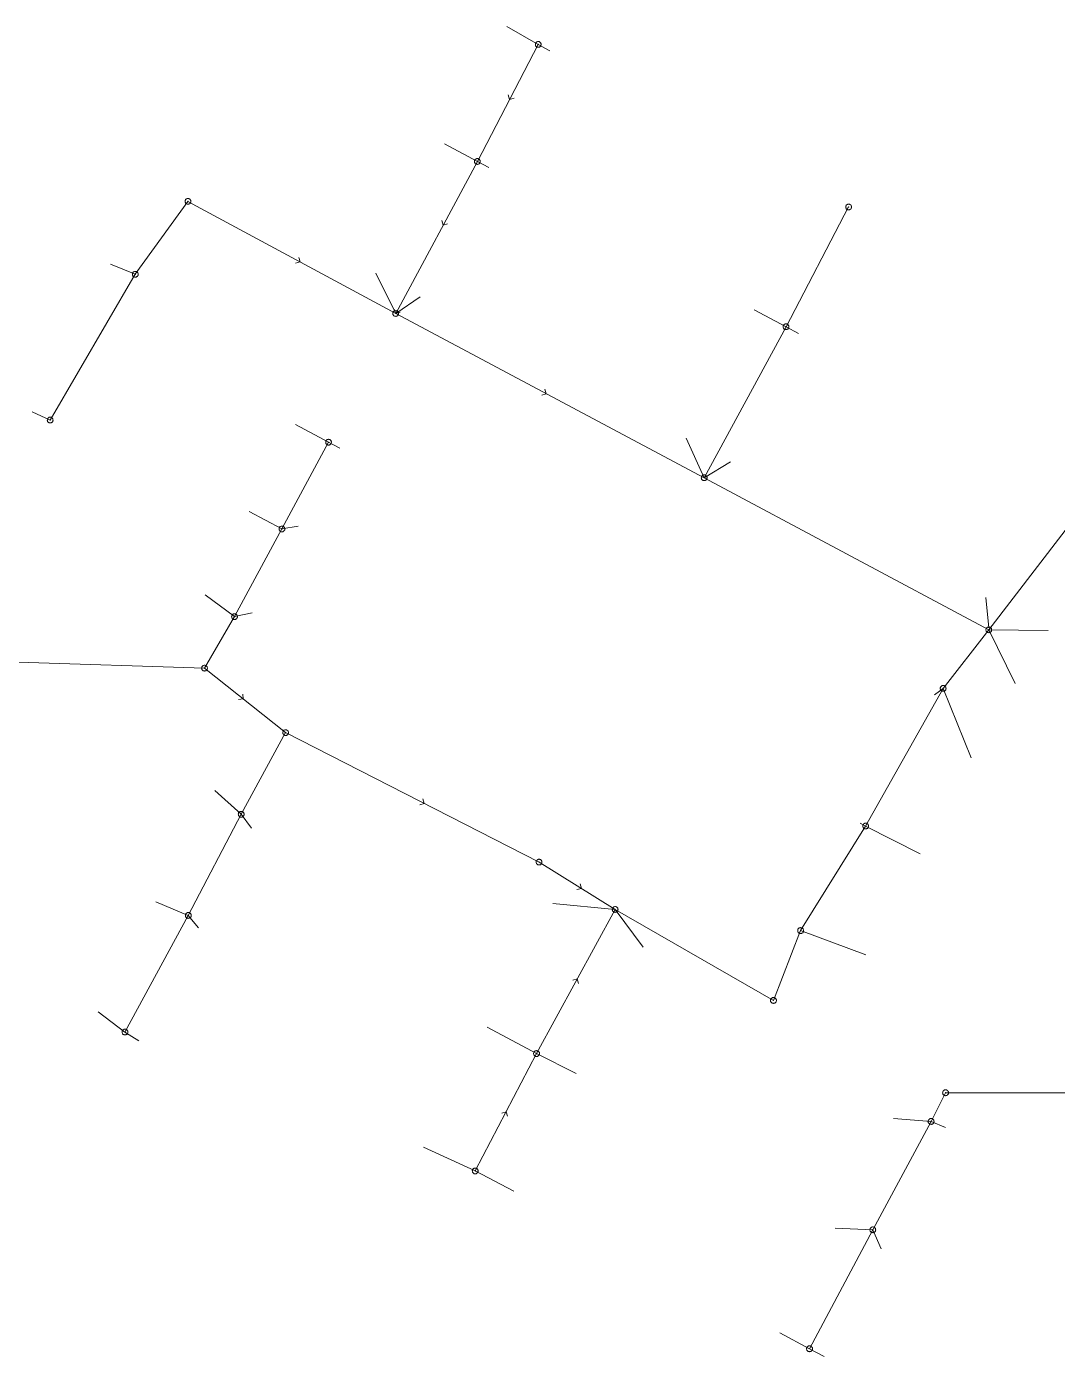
# Model space of a CAD drawing. Header units: metres. Extents: x 25504150 to 25508618, y 6694193 to 6702753.
# Drawn here: x 25505248.5 to 25505412.8, y 6697811.6 to 6698023.4 of the extents above; entities that cross this region are included whole.
import ezdxf

# ---------------------------------------------------------------- set-up
doc = ezdxf.new("R2010")
doc.units = ezdxf.units.M
for name, pattern in [('Sewer_node', [0]), ('Viemariputket', [0]), ('Viemarivarusteet', [0])]:
    doc.linetypes.add(name, pattern=pattern)
for name, color, linetype, lineweight in [('Sewer_node', 7, 'Sewer_node', 0), ('Viemariputket', 7, 'Viemariputket', 0), ('Viemarivarusteet', 7, 'Viemarivarusteet', 0)]:
    doc.layers.add(name, color=color, linetype=linetype, lineweight=lineweight)

msp = doc.modelspace()

# ---------------------------------------------------------------- linework, layer by layer
at = {"layer": 'Sewer_node', "color": 46, "linetype": 'Continuous', "true_color": 0x7f5f00, "flags": 128}
for points, elevation in [([(25505330.51, 6698020.56), (25505330.5, 6698020.63), (25505330.49, 6698020.7), (25505330.46, 6698020.77), (25505330.42, 6698020.83), (25505330.38, 6698020.89), (25505330.32, 6698020.93), (25505330.26, 6698020.97), (25505330.19, 6698021), (25505330.12, 6698021.01), (25505330.05, 6698021.02), (25505329.98, 6698021.01), (25505329.91, 6698021), (25505329.84, 6698020.97), (25505329.78, 6698020.93), (25505329.72, 6698020.89), (25505329.68, 6698020.83), (25505329.64, 6698020.77), (25505329.61, 6698020.7), (25505329.6, 6698020.63), (25505329.59, 6698020.56), (25505329.6, 6698020.49), (25505329.61, 6698020.42), (25505329.64, 6698020.35), (25505329.68, 6698020.29), (25505329.72, 6698020.23), (25505329.78, 6698020.19), (25505329.84, 6698020.15), (25505329.91, 6698020.12), (25505329.98, 6698020.11), (25505330.05, 6698020.1), (25505330.12, 6698020.11), (25505330.19, 6698020.12), (25505330.26, 6698020.15), (25505330.32, 6698020.19), (25505330.38, 6698020.23), (25505330.42, 6698020.29), (25505330.46, 6698020.35), (25505330.49, 6698020.42), (25505330.5, 6698020.49)], 39.73), ([(25505320.81, 6698001.92), (25505320.8, 6698001.99), (25505320.79, 6698002.06), (25505320.76, 6698002.13), (25505320.72, 6698002.19), (25505320.68, 6698002.25), (25505320.62, 6698002.29), (25505320.56, 6698002.33), (25505320.49, 6698002.36), (25505320.42, 6698002.37), (25505320.35, 6698002.38), (25505320.28, 6698002.37), (25505320.21, 6698002.36), (25505320.14, 6698002.33), (25505320.08, 6698002.29), (25505320.02, 6698002.25), (25505319.98, 6698002.19), (25505319.94, 6698002.13), (25505319.91, 6698002.06), (25505319.9, 6698001.99), (25505319.89, 6698001.92), (25505319.9, 6698001.85), (25505319.91, 6698001.78), (25505319.94, 6698001.71), (25505319.98, 6698001.65), (25505320.02, 6698001.59), (25505320.08, 6698001.55), (25505320.14, 6698001.51), (25505320.21, 6698001.48), (25505320.28, 6698001.47), (25505320.35, 6698001.46), (25505320.42, 6698001.47), (25505320.49, 6698001.48), (25505320.56, 6698001.51), (25505320.62, 6698001.55), (25505320.68, 6698001.59), (25505320.72, 6698001.65), (25505320.76, 6698001.71), (25505320.79, 6698001.78), (25505320.8, 6698001.85)], 39.43), ([(25505274.71, 6697995.57), (25505274.7, 6697995.64), (25505274.69, 6697995.71), (25505274.66, 6697995.78), (25505274.62, 6697995.84), (25505274.58, 6697995.9), (25505274.52, 6697995.94), (25505274.46, 6697995.98), (25505274.39, 6697996.01), (25505274.32, 6697996.02), (25505274.25, 6697996.03), (25505274.18, 6697996.02), (25505274.11, 6697996.01), (25505274.04, 6697995.98), (25505273.98, 6697995.94), (25505273.92, 6697995.9), (25505273.88, 6697995.84), (25505273.84, 6697995.78), (25505273.81, 6697995.71), (25505273.8, 6697995.64), (25505273.79, 6697995.57), (25505273.8, 6697995.5), (25505273.81, 6697995.43), (25505273.84, 6697995.36), (25505273.88, 6697995.3), (25505273.92, 6697995.24), (25505273.98, 6697995.2), (25505274.04, 6697995.16), (25505274.11, 6697995.13), (25505274.18, 6697995.12), (25505274.25, 6697995.11), (25505274.32, 6697995.12), (25505274.39, 6697995.13), (25505274.46, 6697995.16), (25505274.52, 6697995.2), (25505274.58, 6697995.24), (25505274.62, 6697995.3), (25505274.66, 6697995.36), (25505274.69, 6697995.43), (25505274.7, 6697995.5)], 40.54), ([(25505266.32, 6697983.95), (25505266.31, 6697984.02), (25505266.3, 6697984.09), (25505266.27, 6697984.16), (25505266.23, 6697984.22), (25505266.19, 6697984.28), (25505266.13, 6697984.32), (25505266.07, 6697984.36), (25505266, 6697984.39), (25505265.93, 6697984.4), (25505265.86, 6697984.41), (25505265.79, 6697984.4), (25505265.72, 6697984.39), (25505265.65, 6697984.36), (25505265.59, 6697984.32), (25505265.53, 6697984.28), (25505265.49, 6697984.22), (25505265.45, 6697984.16), (25505265.42, 6697984.09), (25505265.41, 6697984.02), (25505265.4, 6697983.95), (25505265.41, 6697983.88), (25505265.42, 6697983.81), (25505265.45, 6697983.74), (25505265.49, 6697983.68), (25505265.53, 6697983.62), (25505265.59, 6697983.58), (25505265.65, 6697983.54), (25505265.72, 6697983.51), (25505265.79, 6697983.5), (25505265.86, 6697983.49), (25505265.93, 6697983.5), (25505266, 6697983.51), (25505266.07, 6697983.54), (25505266.13, 6697983.58), (25505266.19, 6697983.62), (25505266.23, 6697983.68), (25505266.27, 6697983.74), (25505266.3, 6697983.81), (25505266.31, 6697983.88)], 40.65), ([(25505307.8, 6697977.71), (25505307.79, 6697977.78), (25505307.78, 6697977.85), (25505307.75, 6697977.92), (25505307.71, 6697977.98), (25505307.67, 6697978.04), (25505307.61, 6697978.08), (25505307.55, 6697978.12), (25505307.48, 6697978.15), (25505307.41, 6697978.16), (25505307.34, 6697978.17), (25505307.27, 6697978.16), (25505307.2, 6697978.15), (25505307.13, 6697978.12), (25505307.07, 6697978.08), (25505307.01, 6697978.04), (25505306.97, 6697977.98), (25505306.93, 6697977.92), (25505306.9, 6697977.85), (25505306.89, 6697977.78), (25505306.88, 6697977.71), (25505306.89, 6697977.64), (25505306.9, 6697977.57), (25505306.93, 6697977.5), (25505306.97, 6697977.44), (25505307.01, 6697977.38), (25505307.07, 6697977.34), (25505307.13, 6697977.3), (25505307.2, 6697977.27), (25505307.27, 6697977.26), (25505307.34, 6697977.25), (25505307.41, 6697977.26), (25505307.48, 6697977.27), (25505307.55, 6697977.3), (25505307.61, 6697977.34), (25505307.67, 6697977.38), (25505307.71, 6697977.44), (25505307.75, 6697977.5), (25505307.78, 6697977.57), (25505307.79, 6697977.64)], 39.12), ([(25505369.98, 6697975.6), (25505369.97, 6697975.67), (25505369.96, 6697975.74), (25505369.93, 6697975.81), (25505369.89, 6697975.87), (25505369.85, 6697975.93), (25505369.79, 6697975.97), (25505369.73, 6697976.01), (25505369.66, 6697976.04), (25505369.59, 6697976.05), (25505369.52, 6697976.06), (25505369.45, 6697976.05), (25505369.38, 6697976.04), (25505369.31, 6697976.01), (25505369.25, 6697975.97), (25505369.19, 6697975.93), (25505369.15, 6697975.87), (25505369.11, 6697975.81), (25505369.08, 6697975.74), (25505369.07, 6697975.67), (25505369.06, 6697975.6), (25505369.07, 6697975.53), (25505369.08, 6697975.46), (25505369.11, 6697975.39), (25505369.15, 6697975.33), (25505369.19, 6697975.27), (25505369.25, 6697975.23), (25505369.31, 6697975.19), (25505369.38, 6697975.16), (25505369.45, 6697975.15), (25505369.52, 6697975.14), (25505369.59, 6697975.15), (25505369.66, 6697975.16), (25505369.73, 6697975.19), (25505369.79, 6697975.23), (25505369.85, 6697975.27), (25505369.89, 6697975.33), (25505369.93, 6697975.39), (25505369.96, 6697975.46), (25505369.97, 6697975.53)], 38.32), ([(25505252.76, 6697960.74), (25505252.75, 6697960.81), (25505252.74, 6697960.88), (25505252.71, 6697960.95), (25505252.67, 6697961.01), (25505252.63, 6697961.07), (25505252.57, 6697961.11), (25505252.51, 6697961.15), (25505252.44, 6697961.18), (25505252.37, 6697961.19), (25505252.3, 6697961.2), (25505252.23, 6697961.19), (25505252.16, 6697961.18), (25505252.09, 6697961.15), (25505252.03, 6697961.11), (25505251.97, 6697961.07), (25505251.93, 6697961.01), (25505251.89, 6697960.95), (25505251.86, 6697960.88), (25505251.85, 6697960.81), (25505251.84, 6697960.74), (25505251.85, 6697960.67), (25505251.86, 6697960.6), (25505251.89, 6697960.53), (25505251.93, 6697960.47), (25505251.97, 6697960.41), (25505252.03, 6697960.37), (25505252.09, 6697960.33), (25505252.16, 6697960.3), (25505252.23, 6697960.29), (25505252.3, 6697960.28), (25505252.37, 6697960.29), (25505252.44, 6697960.3), (25505252.51, 6697960.33), (25505252.57, 6697960.37), (25505252.63, 6697960.41), (25505252.67, 6697960.47), (25505252.71, 6697960.53), (25505252.74, 6697960.6), (25505252.75, 6697960.67)], 40.28), ([(25505297.11, 6697957.21), (25505297.1, 6697957.28), (25505297.09, 6697957.35), (25505297.06, 6697957.42), (25505297.02, 6697957.48), (25505296.98, 6697957.54), (25505296.92, 6697957.58), (25505296.86, 6697957.62), (25505296.79, 6697957.65), (25505296.72, 6697957.66), (25505296.65, 6697957.67), (25505296.58, 6697957.66), (25505296.51, 6697957.65), (25505296.44, 6697957.62), (25505296.38, 6697957.58), (25505296.32, 6697957.54), (25505296.28, 6697957.48), (25505296.24, 6697957.42), (25505296.21, 6697957.35), (25505296.2, 6697957.28), (25505296.19, 6697957.21), (25505296.2, 6697957.14), (25505296.21, 6697957.07), (25505296.24, 6697957), (25505296.28, 6697956.94), (25505296.32, 6697956.88), (25505296.38, 6697956.84), (25505296.44, 6697956.8), (25505296.51, 6697956.77), (25505296.58, 6697956.76), (25505296.65, 6697956.75), (25505296.72, 6697956.76), (25505296.79, 6697956.77), (25505296.86, 6697956.8), (25505296.92, 6697956.84), (25505296.98, 6697956.88), (25505297.02, 6697956.94), (25505297.06, 6697957), (25505297.09, 6697957.07), (25505297.1, 6697957.14)], 39.2), ([(25505356.95, 6697951.55), (25505356.94, 6697951.62), (25505356.93, 6697951.69), (25505356.9, 6697951.76), (25505356.86, 6697951.82), (25505356.82, 6697951.88), (25505356.76, 6697951.92), (25505356.7, 6697951.96), (25505356.63, 6697951.99), (25505356.56, 6697952), (25505356.49, 6697952.01), (25505356.42, 6697952), (25505356.35, 6697951.99), (25505356.28, 6697951.96), (25505356.22, 6697951.92), (25505356.16, 6697951.88), (25505356.12, 6697951.82), (25505356.08, 6697951.76), (25505356.05, 6697951.69), (25505356.04, 6697951.62), (25505356.03, 6697951.55), (25505356.04, 6697951.48), (25505356.05, 6697951.41), (25505356.08, 6697951.34), (25505356.12, 6697951.28), (25505356.16, 6697951.22), (25505356.22, 6697951.18), (25505356.28, 6697951.14), (25505356.35, 6697951.11), (25505356.42, 6697951.1), (25505356.49, 6697951.09), (25505356.56, 6697951.1), (25505356.63, 6697951.11), (25505356.7, 6697951.14), (25505356.76, 6697951.18), (25505356.82, 6697951.22), (25505356.86, 6697951.28), (25505356.9, 6697951.34), (25505356.93, 6697951.41), (25505356.94, 6697951.48)], 38.53), ([(25505289.68, 6697943.4), (25505289.67, 6697943.47), (25505289.66, 6697943.54), (25505289.63, 6697943.61), (25505289.59, 6697943.67), (25505289.55, 6697943.73), (25505289.49, 6697943.77), (25505289.43, 6697943.81), (25505289.36, 6697943.84), (25505289.29, 6697943.85), (25505289.22, 6697943.86), (25505289.15, 6697943.85), (25505289.08, 6697943.84), (25505289.01, 6697943.81), (25505288.95, 6697943.77), (25505288.89, 6697943.73), (25505288.85, 6697943.67), (25505288.81, 6697943.61), (25505288.78, 6697943.54), (25505288.77, 6697943.47), (25505288.76, 6697943.4), (25505288.77, 6697943.33), (25505288.78, 6697943.26), (25505288.81, 6697943.19), (25505288.85, 6697943.13), (25505288.89, 6697943.07), (25505288.95, 6697943.03), (25505289.01, 6697942.99), (25505289.08, 6697942.96), (25505289.15, 6697942.95), (25505289.22, 6697942.94), (25505289.29, 6697942.95), (25505289.36, 6697942.96), (25505289.43, 6697942.99), (25505289.49, 6697943.03), (25505289.55, 6697943.07), (25505289.59, 6697943.13), (25505289.63, 6697943.19), (25505289.66, 6697943.26), (25505289.67, 6697943.33)], 39.3), ([(25505282.13, 6697929.43), (25505282.12, 6697929.5), (25505282.11, 6697929.57), (25505282.08, 6697929.64), (25505282.04, 6697929.7), (25505282, 6697929.76), (25505281.94, 6697929.8), (25505281.88, 6697929.84), (25505281.81, 6697929.87), (25505281.74, 6697929.88), (25505281.67, 6697929.89), (25505281.6, 6697929.88), (25505281.53, 6697929.87), (25505281.46, 6697929.84), (25505281.4, 6697929.8), (25505281.34, 6697929.76), (25505281.3, 6697929.7), (25505281.26, 6697929.64), (25505281.23, 6697929.57), (25505281.22, 6697929.5), (25505281.21, 6697929.43), (25505281.22, 6697929.36), (25505281.23, 6697929.29), (25505281.26, 6697929.22), (25505281.3, 6697929.16), (25505281.34, 6697929.1), (25505281.4, 6697929.06), (25505281.46, 6697929.02), (25505281.53, 6697928.99), (25505281.6, 6697928.98), (25505281.67, 6697928.97), (25505281.74, 6697928.98), (25505281.81, 6697928.99), (25505281.88, 6697929.02), (25505281.94, 6697929.06), (25505282, 6697929.1), (25505282.04, 6697929.16), (25505282.08, 6697929.22), (25505282.11, 6697929.29), (25505282.12, 6697929.36)], 39.33), ([(25505402.28, 6697927.33), (25505402.27, 6697927.4), (25505402.26, 6697927.47), (25505402.23, 6697927.54), (25505402.19, 6697927.6), (25505402.15, 6697927.66), (25505402.09, 6697927.7), (25505402.03, 6697927.74), (25505401.96, 6697927.77), (25505401.89, 6697927.78), (25505401.82, 6697927.79), (25505401.75, 6697927.78), (25505401.68, 6697927.77), (25505401.61, 6697927.74), (25505401.55, 6697927.7), (25505401.49, 6697927.66), (25505401.45, 6697927.6), (25505401.41, 6697927.54), (25505401.38, 6697927.47), (25505401.37, 6697927.4), (25505401.36, 6697927.33), (25505401.37, 6697927.26), (25505401.38, 6697927.19), (25505401.41, 6697927.12), (25505401.45, 6697927.06), (25505401.49, 6697927), (25505401.55, 6697926.96), (25505401.61, 6697926.92), (25505401.68, 6697926.89), (25505401.75, 6697926.88), (25505401.82, 6697926.87), (25505401.89, 6697926.88), (25505401.96, 6697926.89), (25505402.03, 6697926.92), (25505402.09, 6697926.96), (25505402.15, 6697927), (25505402.19, 6697927.06), (25505402.23, 6697927.12), (25505402.26, 6697927.19), (25505402.27, 6697927.26)], 38.09), ([(25505277.35, 6697921.23), (25505277.34, 6697921.3), (25505277.33, 6697921.37), (25505277.3, 6697921.44), (25505277.26, 6697921.5), (25505277.22, 6697921.56), (25505277.16, 6697921.6), (25505277.1, 6697921.64), (25505277.03, 6697921.67), (25505276.96, 6697921.68), (25505276.89, 6697921.69), (25505276.82, 6697921.68), (25505276.75, 6697921.67), (25505276.68, 6697921.64), (25505276.62, 6697921.6), (25505276.56, 6697921.56), (25505276.52, 6697921.5), (25505276.48, 6697921.44), (25505276.45, 6697921.37), (25505276.44, 6697921.3), (25505276.43, 6697921.23), (25505276.44, 6697921.16), (25505276.45, 6697921.09), (25505276.48, 6697921.02), (25505276.52, 6697920.96), (25505276.56, 6697920.9), (25505276.62, 6697920.86), (25505276.68, 6697920.82), (25505276.75, 6697920.79), (25505276.82, 6697920.78), (25505276.89, 6697920.77), (25505276.96, 6697920.78), (25505277.03, 6697920.79), (25505277.1, 6697920.82), (25505277.16, 6697920.86), (25505277.22, 6697920.9), (25505277.26, 6697920.96), (25505277.3, 6697921.02), (25505277.33, 6697921.09), (25505277.34, 6697921.16)], 39.39), ([(25505395.01, 6697918), (25505395, 6697918.07), (25505394.99, 6697918.14), (25505394.96, 6697918.21), (25505394.92, 6697918.27), (25505394.88, 6697918.33), (25505394.82, 6697918.37), (25505394.76, 6697918.41), (25505394.69, 6697918.44), (25505394.62, 6697918.45), (25505394.55, 6697918.46), (25505394.48, 6697918.45), (25505394.41, 6697918.44), (25505394.34, 6697918.41), (25505394.28, 6697918.37), (25505394.22, 6697918.33), (25505394.18, 6697918.27), (25505394.14, 6697918.21), (25505394.11, 6697918.14), (25505394.1, 6697918.07), (25505394.09, 6697918), (25505394.1, 6697917.93), (25505394.11, 6697917.86), (25505394.14, 6697917.79), (25505394.18, 6697917.73), (25505394.22, 6697917.67), (25505394.28, 6697917.63), (25505394.34, 6697917.59), (25505394.41, 6697917.56), (25505394.48, 6697917.55), (25505394.55, 6697917.54), (25505394.62, 6697917.55), (25505394.69, 6697917.56), (25505394.76, 6697917.59), (25505394.82, 6697917.63), (25505394.88, 6697917.67), (25505394.92, 6697917.73), (25505394.96, 6697917.79), (25505394.99, 6697917.86), (25505395, 6697917.93)], 38), ([(25505290.27, 6697910.96), (25505290.26, 6697911.03), (25505290.25, 6697911.1), (25505290.22, 6697911.17), (25505290.18, 6697911.23), (25505290.14, 6697911.29), (25505290.08, 6697911.33), (25505290.02, 6697911.37), (25505289.95, 6697911.4), (25505289.88, 6697911.41), (25505289.81, 6697911.42), (25505289.74, 6697911.41), (25505289.67, 6697911.4), (25505289.6, 6697911.37), (25505289.54, 6697911.33), (25505289.48, 6697911.29), (25505289.44, 6697911.23), (25505289.4, 6697911.17), (25505289.37, 6697911.1), (25505289.36, 6697911.03), (25505289.35, 6697910.96), (25505289.36, 6697910.89), (25505289.37, 6697910.82), (25505289.4, 6697910.75), (25505289.44, 6697910.69), (25505289.48, 6697910.63), (25505289.54, 6697910.59), (25505289.6, 6697910.55), (25505289.67, 6697910.52), (25505289.74, 6697910.51), (25505289.81, 6697910.5), (25505289.88, 6697910.51), (25505289.95, 6697910.52), (25505290.02, 6697910.55), (25505290.08, 6697910.59), (25505290.14, 6697910.63), (25505290.18, 6697910.69), (25505290.22, 6697910.75), (25505290.25, 6697910.82), (25505290.26, 6697910.89)], 39.14), ([(25505283.19, 6697897.96), (25505283.18, 6697898.03), (25505283.17, 6697898.1), (25505283.14, 6697898.17), (25505283.1, 6697898.23), (25505283.06, 6697898.29), (25505283, 6697898.33), (25505282.94, 6697898.37), (25505282.87, 6697898.4), (25505282.8, 6697898.41), (25505282.73, 6697898.42), (25505282.66, 6697898.41), (25505282.59, 6697898.4), (25505282.52, 6697898.37), (25505282.46, 6697898.33), (25505282.4, 6697898.29), (25505282.36, 6697898.23), (25505282.32, 6697898.17), (25505282.29, 6697898.1), (25505282.28, 6697898.03), (25505282.27, 6697897.96), (25505282.28, 6697897.89), (25505282.29, 6697897.82), (25505282.32, 6697897.75), (25505282.36, 6697897.69), (25505282.4, 6697897.63), (25505282.46, 6697897.59), (25505282.52, 6697897.55), (25505282.59, 6697897.52), (25505282.66, 6697897.51), (25505282.73, 6697897.5), (25505282.8, 6697897.51), (25505282.87, 6697897.52), (25505282.94, 6697897.55), (25505283, 6697897.59), (25505283.06, 6697897.63), (25505283.1, 6697897.69), (25505283.14, 6697897.75), (25505283.17, 6697897.82), (25505283.18, 6697897.89)], 39.31), ([(25505382.67, 6697896.08), (25505382.66, 6697896.15), (25505382.65, 6697896.22), (25505382.62, 6697896.29), (25505382.58, 6697896.35), (25505382.54, 6697896.41), (25505382.48, 6697896.45), (25505382.42, 6697896.49), (25505382.35, 6697896.52), (25505382.28, 6697896.53), (25505382.21, 6697896.54), (25505382.14, 6697896.53), (25505382.07, 6697896.52), (25505382, 6697896.49), (25505381.94, 6697896.45), (25505381.88, 6697896.41), (25505381.84, 6697896.35), (25505381.8, 6697896.29), (25505381.77, 6697896.22), (25505381.76, 6697896.15), (25505381.75, 6697896.08), (25505381.76, 6697896.01), (25505381.77, 6697895.94), (25505381.8, 6697895.87), (25505381.84, 6697895.81), (25505381.88, 6697895.75), (25505381.94, 6697895.71), (25505382, 6697895.67), (25505382.07, 6697895.64), (25505382.14, 6697895.63), (25505382.21, 6697895.62), (25505382.28, 6697895.63), (25505382.35, 6697895.64), (25505382.42, 6697895.67), (25505382.48, 6697895.71), (25505382.54, 6697895.75), (25505382.58, 6697895.81), (25505382.62, 6697895.87), (25505382.65, 6697895.94), (25505382.66, 6697896.01)], 38.14), ([(25505330.64, 6697890.34), (25505330.63, 6697890.41), (25505330.62, 6697890.48), (25505330.59, 6697890.55), (25505330.55, 6697890.61), (25505330.51, 6697890.67), (25505330.45, 6697890.71), (25505330.39, 6697890.75), (25505330.32, 6697890.78), (25505330.25, 6697890.79), (25505330.18, 6697890.8), (25505330.11, 6697890.79), (25505330.04, 6697890.78), (25505329.97, 6697890.75), (25505329.91, 6697890.71), (25505329.85, 6697890.67), (25505329.81, 6697890.61), (25505329.77, 6697890.55), (25505329.74, 6697890.48), (25505329.73, 6697890.41), (25505329.72, 6697890.34), (25505329.73, 6697890.27), (25505329.74, 6697890.2), (25505329.77, 6697890.13), (25505329.81, 6697890.07), (25505329.85, 6697890.01), (25505329.91, 6697889.97), (25505329.97, 6697889.93), (25505330.04, 6697889.9), (25505330.11, 6697889.89), (25505330.18, 6697889.88), (25505330.25, 6697889.89), (25505330.32, 6697889.9), (25505330.39, 6697889.93), (25505330.45, 6697889.97), (25505330.51, 6697890.01), (25505330.55, 6697890.07), (25505330.59, 6697890.13), (25505330.62, 6697890.2), (25505330.63, 6697890.27)], 38.69), ([(25505274.78, 6697881.85), (25505274.77, 6697881.92), (25505274.76, 6697882), (25505274.73, 6697882.06), (25505274.69, 6697882.13), (25505274.64, 6697882.18), (25505274.59, 6697882.23), (25505274.52, 6697882.27), (25505274.46, 6697882.3), (25505274.38, 6697882.31), (25505274.31, 6697882.32), (25505274.24, 6697882.31), (25505274.16, 6697882.3), (25505274.1, 6697882.27), (25505274.03, 6697882.23), (25505273.98, 6697882.18), (25505273.93, 6697882.13), (25505273.89, 6697882.06), (25505273.86, 6697882), (25505273.85, 6697881.92), (25505273.84, 6697881.85), (25505273.85, 6697881.78), (25505273.86, 6697881.7), (25505273.89, 6697881.64), (25505273.93, 6697881.57), (25505273.98, 6697881.52), (25505274.03, 6697881.47), (25505274.1, 6697881.43), (25505274.16, 6697881.4), (25505274.24, 6697881.39), (25505274.31, 6697881.38), (25505274.38, 6697881.39), (25505274.46, 6697881.4), (25505274.52, 6697881.43), (25505274.59, 6697881.47), (25505274.64, 6697881.52), (25505274.69, 6697881.57), (25505274.73, 6697881.64), (25505274.76, 6697881.7), (25505274.77, 6697881.78)], 39.61), ([(25505342.76, 6697882.8), (25505342.75, 6697882.87), (25505342.74, 6697882.94), (25505342.71, 6697883.01), (25505342.67, 6697883.07), (25505342.63, 6697883.13), (25505342.57, 6697883.17), (25505342.51, 6697883.21), (25505342.44, 6697883.24), (25505342.37, 6697883.25), (25505342.3, 6697883.26), (25505342.23, 6697883.25), (25505342.16, 6697883.24), (25505342.09, 6697883.21), (25505342.03, 6697883.17), (25505341.97, 6697883.13), (25505341.93, 6697883.07), (25505341.89, 6697883.01), (25505341.86, 6697882.94), (25505341.85, 6697882.87), (25505341.84, 6697882.8), (25505341.85, 6697882.73), (25505341.86, 6697882.66), (25505341.89, 6697882.59), (25505341.93, 6697882.53), (25505341.97, 6697882.47), (25505342.03, 6697882.43), (25505342.09, 6697882.39), (25505342.16, 6697882.36), (25505342.23, 6697882.35), (25505342.3, 6697882.34), (25505342.37, 6697882.35), (25505342.44, 6697882.36), (25505342.51, 6697882.39), (25505342.57, 6697882.43), (25505342.63, 6697882.47), (25505342.67, 6697882.53), (25505342.71, 6697882.59), (25505342.74, 6697882.66), (25505342.75, 6697882.73)], 38.5), ([(25505367.99, 6697868.31), (25505367.98, 6697868.38), (25505367.97, 6697868.46), (25505367.94, 6697868.52), (25505367.9, 6697868.59), (25505367.85, 6697868.64), (25505367.8, 6697868.69), (25505367.73, 6697868.73), (25505367.67, 6697868.76), (25505367.59, 6697868.77), (25505367.52, 6697868.78), (25505367.45, 6697868.77), (25505367.37, 6697868.76), (25505367.31, 6697868.73), (25505367.24, 6697868.69), (25505367.19, 6697868.64), (25505367.14, 6697868.59), (25505367.1, 6697868.52), (25505367.07, 6697868.46), (25505367.06, 6697868.38), (25505367.05, 6697868.31), (25505367.06, 6697868.24), (25505367.07, 6697868.16), (25505367.1, 6697868.1), (25505367.14, 6697868.03), (25505367.19, 6697867.98), (25505367.24, 6697867.93), (25505367.31, 6697867.89), (25505367.37, 6697867.86), (25505367.45, 6697867.85), (25505367.52, 6697867.84), (25505367.59, 6697867.85), (25505367.67, 6697867.86), (25505367.73, 6697867.89), (25505367.8, 6697867.93), (25505367.85, 6697867.98), (25505367.9, 6697868.03), (25505367.94, 6697868.1), (25505367.97, 6697868.16), (25505367.98, 6697868.24)], 38.16), ([(25505264.68, 6697863.27), (25505264.67, 6697863.34), (25505264.66, 6697863.41), (25505264.63, 6697863.48), (25505264.59, 6697863.54), (25505264.55, 6697863.6), (25505264.49, 6697863.64), (25505264.43, 6697863.68), (25505264.36, 6697863.71), (25505264.29, 6697863.72), (25505264.22, 6697863.73), (25505264.15, 6697863.72), (25505264.08, 6697863.71), (25505264.01, 6697863.68), (25505263.95, 6697863.64), (25505263.89, 6697863.6), (25505263.85, 6697863.54), (25505263.81, 6697863.48), (25505263.78, 6697863.41), (25505263.77, 6697863.34), (25505263.76, 6697863.27), (25505263.77, 6697863.2), (25505263.78, 6697863.13), (25505263.81, 6697863.06), (25505263.85, 6697863), (25505263.89, 6697862.94), (25505263.95, 6697862.9), (25505264.01, 6697862.86), (25505264.08, 6697862.83), (25505264.15, 6697862.82), (25505264.22, 6697862.81), (25505264.29, 6697862.82), (25505264.36, 6697862.83), (25505264.43, 6697862.86), (25505264.49, 6697862.9), (25505264.55, 6697862.94), (25505264.59, 6697863), (25505264.63, 6697863.06), (25505264.66, 6697863.13), (25505264.67, 6697863.2)], 40), ([(25505330.25, 6697859.85), (25505330.24, 6697859.92), (25505330.23, 6697860), (25505330.2, 6697860.06), (25505330.16, 6697860.13), (25505330.11, 6697860.18), (25505330.06, 6697860.23), (25505329.99, 6697860.27), (25505329.93, 6697860.3), (25505329.85, 6697860.31), (25505329.78, 6697860.32), (25505329.71, 6697860.31), (25505329.63, 6697860.3), (25505329.57, 6697860.27), (25505329.5, 6697860.23), (25505329.45, 6697860.18), (25505329.4, 6697860.13), (25505329.36, 6697860.06), (25505329.33, 6697860), (25505329.32, 6697859.92), (25505329.31, 6697859.85), (25505329.32, 6697859.78), (25505329.33, 6697859.7), (25505329.36, 6697859.64), (25505329.4, 6697859.57), (25505329.45, 6697859.52), (25505329.5, 6697859.47), (25505329.57, 6697859.43), (25505329.63, 6697859.4), (25505329.71, 6697859.39), (25505329.78, 6697859.38), (25505329.85, 6697859.39), (25505329.93, 6697859.4), (25505329.99, 6697859.43), (25505330.06, 6697859.47), (25505330.11, 6697859.52), (25505330.16, 6697859.57), (25505330.2, 6697859.64), (25505330.23, 6697859.7), (25505330.24, 6697859.78)], 38.65), ([(25505395.41, 6697853.61), (25505395.4, 6697853.68), (25505395.39, 6697853.76), (25505395.36, 6697853.82), (25505395.32, 6697853.89), (25505395.27, 6697853.94), (25505395.22, 6697853.99), (25505395.15, 6697854.03), (25505395.09, 6697854.06), (25505395.01, 6697854.07), (25505394.94, 6697854.08), (25505394.87, 6697854.07), (25505394.79, 6697854.06), (25505394.73, 6697854.03), (25505394.66, 6697853.99), (25505394.61, 6697853.94), (25505394.56, 6697853.89), (25505394.52, 6697853.82), (25505394.49, 6697853.76), (25505394.48, 6697853.68), (25505394.47, 6697853.61), (25505394.48, 6697853.54), (25505394.49, 6697853.46), (25505394.52, 6697853.4), (25505394.56, 6697853.33), (25505394.61, 6697853.28), (25505394.66, 6697853.23), (25505394.73, 6697853.19), (25505394.79, 6697853.16), (25505394.87, 6697853.15), (25505394.94, 6697853.14), (25505395.01, 6697853.15), (25505395.09, 6697853.16), (25505395.15, 6697853.19), (25505395.22, 6697853.23), (25505395.27, 6697853.28), (25505395.32, 6697853.33), (25505395.36, 6697853.4), (25505395.39, 6697853.46), (25505395.4, 6697853.54)], 37.86), ([(25505393.1, 6697849.04), (25505393.09, 6697849.11), (25505393.08, 6697849.19), (25505393.05, 6697849.25), (25505393.01, 6697849.32), (25505392.96, 6697849.37), (25505392.91, 6697849.42), (25505392.84, 6697849.46), (25505392.78, 6697849.49), (25505392.7, 6697849.5), (25505392.63, 6697849.51), (25505392.56, 6697849.5), (25505392.48, 6697849.49), (25505392.42, 6697849.46), (25505392.35, 6697849.42), (25505392.3, 6697849.37), (25505392.25, 6697849.32), (25505392.21, 6697849.25), (25505392.18, 6697849.19), (25505392.17, 6697849.11), (25505392.16, 6697849.04), (25505392.17, 6697848.97), (25505392.18, 6697848.89), (25505392.21, 6697848.83), (25505392.25, 6697848.76), (25505392.3, 6697848.71), (25505392.35, 6697848.66), (25505392.42, 6697848.62), (25505392.48, 6697848.59), (25505392.56, 6697848.58), (25505392.63, 6697848.57), (25505392.7, 6697848.58), (25505392.78, 6697848.59), (25505392.84, 6697848.62), (25505392.91, 6697848.66), (25505392.96, 6697848.71), (25505393.01, 6697848.76), (25505393.05, 6697848.83), (25505393.08, 6697848.89), (25505393.09, 6697848.97)], 37.84), ([(25505320.47, 6697841.16), (25505320.46, 6697841.23), (25505320.45, 6697841.3), (25505320.42, 6697841.37), (25505320.38, 6697841.43), (25505320.34, 6697841.49), (25505320.28, 6697841.53), (25505320.22, 6697841.57), (25505320.15, 6697841.6), (25505320.08, 6697841.61), (25505320.01, 6697841.62), (25505319.94, 6697841.61), (25505319.87, 6697841.6), (25505319.8, 6697841.57), (25505319.74, 6697841.53), (25505319.68, 6697841.49), (25505319.64, 6697841.43), (25505319.6, 6697841.37), (25505319.57, 6697841.3), (25505319.56, 6697841.23), (25505319.55, 6697841.16), (25505319.56, 6697841.09), (25505319.57, 6697841.02), (25505319.6, 6697840.95), (25505319.64, 6697840.89), (25505319.68, 6697840.83), (25505319.74, 6697840.79), (25505319.8, 6697840.75), (25505319.87, 6697840.72), (25505319.94, 6697840.71), (25505320.01, 6697840.7), (25505320.08, 6697840.71), (25505320.15, 6697840.72), (25505320.22, 6697840.75), (25505320.28, 6697840.79), (25505320.34, 6697840.83), (25505320.38, 6697840.89), (25505320.42, 6697840.95), (25505320.45, 6697841.02), (25505320.46, 6697841.09)], 38.85), ([(25505383.81, 6697831.78), (25505383.8, 6697831.85), (25505383.79, 6697831.92), (25505383.76, 6697831.99), (25505383.72, 6697832.05), (25505383.68, 6697832.11), (25505383.62, 6697832.15), (25505383.56, 6697832.19), (25505383.49, 6697832.22), (25505383.42, 6697832.23), (25505383.35, 6697832.24), (25505383.28, 6697832.23), (25505383.21, 6697832.22), (25505383.14, 6697832.19), (25505383.08, 6697832.15), (25505383.02, 6697832.11), (25505382.98, 6697832.05), (25505382.94, 6697831.99), (25505382.91, 6697831.92), (25505382.9, 6697831.85), (25505382.89, 6697831.78), (25505382.9, 6697831.71), (25505382.91, 6697831.64), (25505382.94, 6697831.57), (25505382.98, 6697831.51), (25505383.02, 6697831.45), (25505383.08, 6697831.41), (25505383.14, 6697831.37), (25505383.21, 6697831.34), (25505383.28, 6697831.33), (25505383.35, 6697831.32), (25505383.42, 6697831.33), (25505383.49, 6697831.34), (25505383.56, 6697831.37), (25505383.62, 6697831.41), (25505383.68, 6697831.45), (25505383.72, 6697831.51), (25505383.76, 6697831.57), (25505383.79, 6697831.64), (25505383.8, 6697831.71)], 38.03), ([(25505373.74, 6697812.84), (25505373.73, 6697812.91), (25505373.72, 6697812.99), (25505373.69, 6697813.05), (25505373.65, 6697813.12), (25505373.6, 6697813.17), (25505373.55, 6697813.22), (25505373.48, 6697813.26), (25505373.42, 6697813.29), (25505373.34, 6697813.3), (25505373.27, 6697813.31), (25505373.2, 6697813.3), (25505373.12, 6697813.29), (25505373.06, 6697813.26), (25505372.99, 6697813.22), (25505372.94, 6697813.17), (25505372.89, 6697813.12), (25505372.85, 6697813.05), (25505372.82, 6697812.99), (25505372.81, 6697812.91), (25505372.8, 6697812.84), (25505372.81, 6697812.77), (25505372.82, 6697812.69), (25505372.85, 6697812.63), (25505372.89, 6697812.56), (25505372.94, 6697812.51), (25505372.99, 6697812.46), (25505373.06, 6697812.42), (25505373.12, 6697812.39), (25505373.2, 6697812.38), (25505373.27, 6697812.37), (25505373.34, 6697812.38), (25505373.42, 6697812.39), (25505373.48, 6697812.42), (25505373.55, 6697812.46), (25505373.6, 6697812.51), (25505373.65, 6697812.56), (25505373.69, 6697812.63), (25505373.72, 6697812.69), (25505373.73, 6697812.77)], 38.13)]:
    msp.add_lwpolyline(points, close=True, dxfattribs=dict(at, elevation=elevation))
for points in [[(25505325.25, 6698012.51), (25505325.49, 6698011.8), (25505326.19, 6698012.02)], [(25505314.68, 6697992.51), (25505314.9, 6697991.79), (25505315.61, 6697992)], [(25505291.4, 6697985.7), (25505292.12, 6697985.92), (25505291.9, 6697986.63)], [(25505307.12, 6697978.42), (25505307.34, 6697977.71), (25505308.05, 6697977.92)], [(25505330.62, 6697964.71), (25505331.34, 6697964.93), (25505331.12, 6697965.64)], [(25505282.31, 6697916.23), (25505283.06, 6697916.33), (25505282.97, 6697917.06)], [(25505311.18, 6697899.44), (25505311.89, 6697899.68), (25505311.66, 6697900.39)], [(25505336.19, 6697885.97), (25505336.92, 6697886.15), (25505336.75, 6697886.87)], [(25505336.49, 6697871.02), (25505336.27, 6697871.74), (25505335.56, 6697871.53)], [(25505325.17, 6697849.87), (25505324.94, 6697850.58), (25505324.23, 6697850.36)]]:
    msp.add_lwpolyline(points, dxfattribs=at)
for points in [[(25505379.96, 6697994.67), (25505379.95, 6697994.74), (25505379.94, 6697994.81), (25505379.91, 6697994.88), (25505379.87, 6697994.94), (25505379.83, 6697995), (25505379.77, 6697995.04), (25505379.71, 6697995.08), (25505379.64, 6697995.11), (25505379.57, 6697995.12), (25505379.5, 6697995.13), (25505379.43, 6697995.12), (25505379.36, 6697995.11), (25505379.29, 6697995.08), (25505379.23, 6697995.04), (25505379.17, 6697995), (25505379.13, 6697994.94), (25505379.09, 6697994.88), (25505379.06, 6697994.81), (25505379.05, 6697994.74), (25505379.04, 6697994.67), (25505379.05, 6697994.6), (25505379.06, 6697994.53), (25505379.09, 6697994.46), (25505379.13, 6697994.4), (25505379.17, 6697994.34), (25505379.23, 6697994.3), (25505379.29, 6697994.26), (25505379.36, 6697994.23), (25505379.43, 6697994.22), (25505379.5, 6697994.21), (25505379.57, 6697994.22), (25505379.64, 6697994.23), (25505379.71, 6697994.26), (25505379.77, 6697994.3), (25505379.83, 6697994.34), (25505379.87, 6697994.4), (25505379.91, 6697994.46), (25505379.94, 6697994.53), (25505379.95, 6697994.6)], [(25505372.32, 6697879.43), (25505372.31, 6697879.5), (25505372.3, 6697879.58), (25505372.27, 6697879.64), (25505372.23, 6697879.71), (25505372.18, 6697879.76), (25505372.13, 6697879.81), (25505372.06, 6697879.85), (25505372, 6697879.88), (25505371.92, 6697879.89), (25505371.85, 6697879.9), (25505371.78, 6697879.89), (25505371.7, 6697879.88), (25505371.64, 6697879.85), (25505371.57, 6697879.81), (25505371.52, 6697879.76), (25505371.47, 6697879.71), (25505371.43, 6697879.64), (25505371.4, 6697879.58), (25505371.39, 6697879.5), (25505371.38, 6697879.43), (25505371.39, 6697879.36), (25505371.4, 6697879.28), (25505371.43, 6697879.22), (25505371.47, 6697879.15), (25505371.52, 6697879.1), (25505371.57, 6697879.05), (25505371.64, 6697879.01), (25505371.7, 6697878.98), (25505371.78, 6697878.97), (25505371.85, 6697878.96), (25505371.92, 6697878.97), (25505372, 6697878.98), (25505372.06, 6697879.01), (25505372.13, 6697879.05), (25505372.18, 6697879.1), (25505372.23, 6697879.15), (25505372.27, 6697879.22), (25505372.3, 6697879.28), (25505372.31, 6697879.36)]]:
    msp.add_lwpolyline(points, close=True, dxfattribs=at)
at = {"layer": 'Viemariputket', "color": 1, "linetype": 'Continuous', "lineweight": 15}
for p, q in [((25505330.05, 6698020.56), (25505325.03, 6698023.4)), ((25505320.35, 6698001.92, 37.53), (25505330.05, 6698020.56)), ((25505330.05, 6698020.56), (25505331.9, 6698019.56)), ((25505320.35, 6698001.92, 37.85), (25505315.1, 6698004.71)), ((25505307.34, 6697977.71), (25505320.35, 6698001.92, 37.51)), ((25505320.35, 6698001.92, 38.06), (25505322.16, 6698000.96)), ((25505274.25, 6697995.57), (25505265.86, 6697983.95)), ((25505307.34, 6697977.71), (25505274.25, 6697995.57)), ((25505369.52, 6697975.6), (25505379.5, 6697994.67)), ((25505265.86, 6697983.95), (25505261.89, 6697985.54)), ((25505265.86, 6697983.95), (25505252.3, 6697960.74)), ((25505307.34, 6697977.71), (25505304.16, 6697984.12)), ((25505307.34, 6697977.71), (25505311.23, 6697980.37)), ((25505356.49, 6697951.55), (25505307.34, 6697977.71)), ((25505369.52, 6697975.6), (25505364.47, 6697978.29)), ((25505356.49, 6697951.55), (25505369.52, 6697975.6)), ((25505369.52, 6697975.6), (25505371.53, 6697974.53)), ((25505252.3, 6697960.74), (25505249.42, 6697962.06)), ((25505296.65, 6697957.21), (25505291.36, 6697960.02)), ((25505356.49, 6697951.55), (25505353.62, 6697957.85)), ((25505289.22, 6697943.4), (25505296.65, 6697957.21)), ((25505296.65, 6697957.21), (25505298.42, 6697956.26)), ((25505356.49, 6697951.55), (25505360.68, 6697954.1)), ((25505401.82, 6697927.33), (25505356.49, 6697951.55)), ((25505418.04, 6697948.48), (25505401.82, 6697927.33)), ((25505289.22, 6697943.4), (25505284, 6697946.17)), ((25505281.67, 6697929.43), (25505289.22, 6697943.4)), ((25505289.22, 6697943.4), (25505291.82, 6697943.82)), ((25505281.67, 6697929.43), (25505276.97, 6697932.92)), ((25505401.83, 6697927.66), (25505401.35, 6697932.5)), ((25505281.67, 6697929.43), (25505284.5, 6697930.06)), ((25505276.89, 6697921.23), (25505281.67, 6697929.43)), ((25505401.82, 6697927.33), (25505394.55, 6697918)), ((25505401.82, 6697927.33), (25505406, 6697918.76)), ((25505401.82, 6697927.33), (25505411.29, 6697927.2)), ((25505276.89, 6697921.23), (25505247.21, 6697922.19)), ((25505289.81, 6697910.96), (25505276.89, 6697921.23)), ((25505394.55, 6697918), (25505382.21, 6697896.08)), ((25505394.55, 6697918), (25505393.19, 6697916.97)), ((25505394.55, 6697918), (25505399.04, 6697906.96)), ((25505289.81, 6697910.96), (25505282.73, 6697897.96)), ((25505330.18, 6697890.34), (25505289.81, 6697910.96)), ((25505282.73, 6697897.96), (25505278.54, 6697901.77)), ((25505282.73, 6697897.96), (25505274.31, 6697881.85)), ((25505282.73, 6697897.96), (25505284.39, 6697895.73)), ((25505382.21, 6697896.08), (25505381.32, 6697896.56)), ((25505382.21, 6697896.08), (25505371.85, 6697879.43)), ((25505382.21, 6697896.08, 36.8), (25505390.91, 6697891.66, 36.9)), ((25505342.3, 6697882.8), (25505330.18, 6697890.34)), ((25505274.31, 6697881.85), (25505269.11, 6697884.01)), ((25505342.3, 6697882.8), (25505332.36, 6697883.73)), ((25505274.31, 6697881.85), (25505264.22, 6697863.27)), ((25505274.31, 6697881.85), (25505275.95, 6697879.85)), ((25505342.3, 6697882.8), (25505329.78, 6697859.85, 36.68)), ((25505342.3, 6697882.8), (25505346.78, 6697876.77)), ((25505367.52, 6697868.31, 36.36), (25505342.3, 6697882.8, 36.44)), ((25505371.85, 6697879.43), (25505367.52, 6697868.31, 36.35)), ((25505371.85, 6697879.43), (25505382.22, 6697875.58, 36.45)), ((25505264.22, 6697863.27), (25505259.93, 6697866.52)), ((25505264.22, 6697863.27), (25505266.41, 6697861.89)), ((25505329.78, 6697859.85, 36.81), (25505321.9, 6697864.03)), ((25505329.78, 6697859.85, 36.69), (25505320.01, 6697841.16, 36.85)), ((25505329.78, 6697859.85, 36.84), (25505336.11, 6697856.68)), ((25505394.94, 6697853.61), (25505392.63, 6697849.04)), ((25505435.69, 6697853.61), (25505394.94, 6697853.61)), ((25505392.63, 6697849.04), (25505383.35, 6697831.78)), ((25505392.63, 6697849.04), (25505386.66, 6697849.53)), ((25505392.63, 6697849.04), (25505394.93, 6697848.05)), ((25505320.01, 6697841.16, 36.88), (25505311.77, 6697844.96, 36.92)), ((25505320.01, 6697841.16, 36.88), (25505326.14, 6697837.91, 36.92)), ((25505383.35, 6697831.78), (25505373.27, 6697812.84)), ((25505383.35, 6697831.78), (25505377.37, 6697832.03)), ((25505383.35, 6697831.78), (25505384.67, 6697828.73)), ((25505373.27, 6697812.84), (25505368.52, 6697815.37)), ((25505373.27, 6697812.84), (25505375.58, 6697811.62))]:
    msp.add_line(p, q, dxfattribs=at)
at = {"layer": 'Viemarivarusteet', "color": 1}
for p in [(25505330.05, 6698020.56, 39.73), (25505320.35, 6698001.92, 39.43), (25505274.25, 6697995.57, 40.54), (25505379.5, 6697994.67), (25505265.86, 6697983.95, 40.65), (25505307.34, 6697977.71, 39.12), (25505369.52, 6697975.6, 38.32), (25505252.3, 6697960.74, 40.28), (25505296.65, 6697957.21, 39.2), (25505356.49, 6697951.55, 38.53), (25505289.22, 6697943.4, 39.3), (25505281.67, 6697929.43, 39.33), (25505401.82, 6697927.33, 38.09), (25505276.89, 6697921.23, 39.39), (25505394.55, 6697918, 38), (25505289.81, 6697910.96, 39.14), (25505282.73, 6697897.96, 39.31), (25505382.21, 6697896.08, 38.14), (25505330.18, 6697890.34, 38.69), (25505274.31, 6697881.85, 39.61), (25505342.3, 6697882.8, 38.5), (25505371.85, 6697879.43), (25505367.52, 6697868.31, 38.16), (25505264.22, 6697863.27, 40), (25505329.78, 6697859.85, 38.65), (25505394.94, 6697853.61, 37.86), (25505392.63, 6697849.04, 37.84), (25505320.01, 6697841.16, 38.85), (25505383.35, 6697831.78, 38.03), (25505373.27, 6697812.84, 38.13)]:
    msp.add_point(p, dxfattribs=at)

doc.saveas('drawing.dxf')
